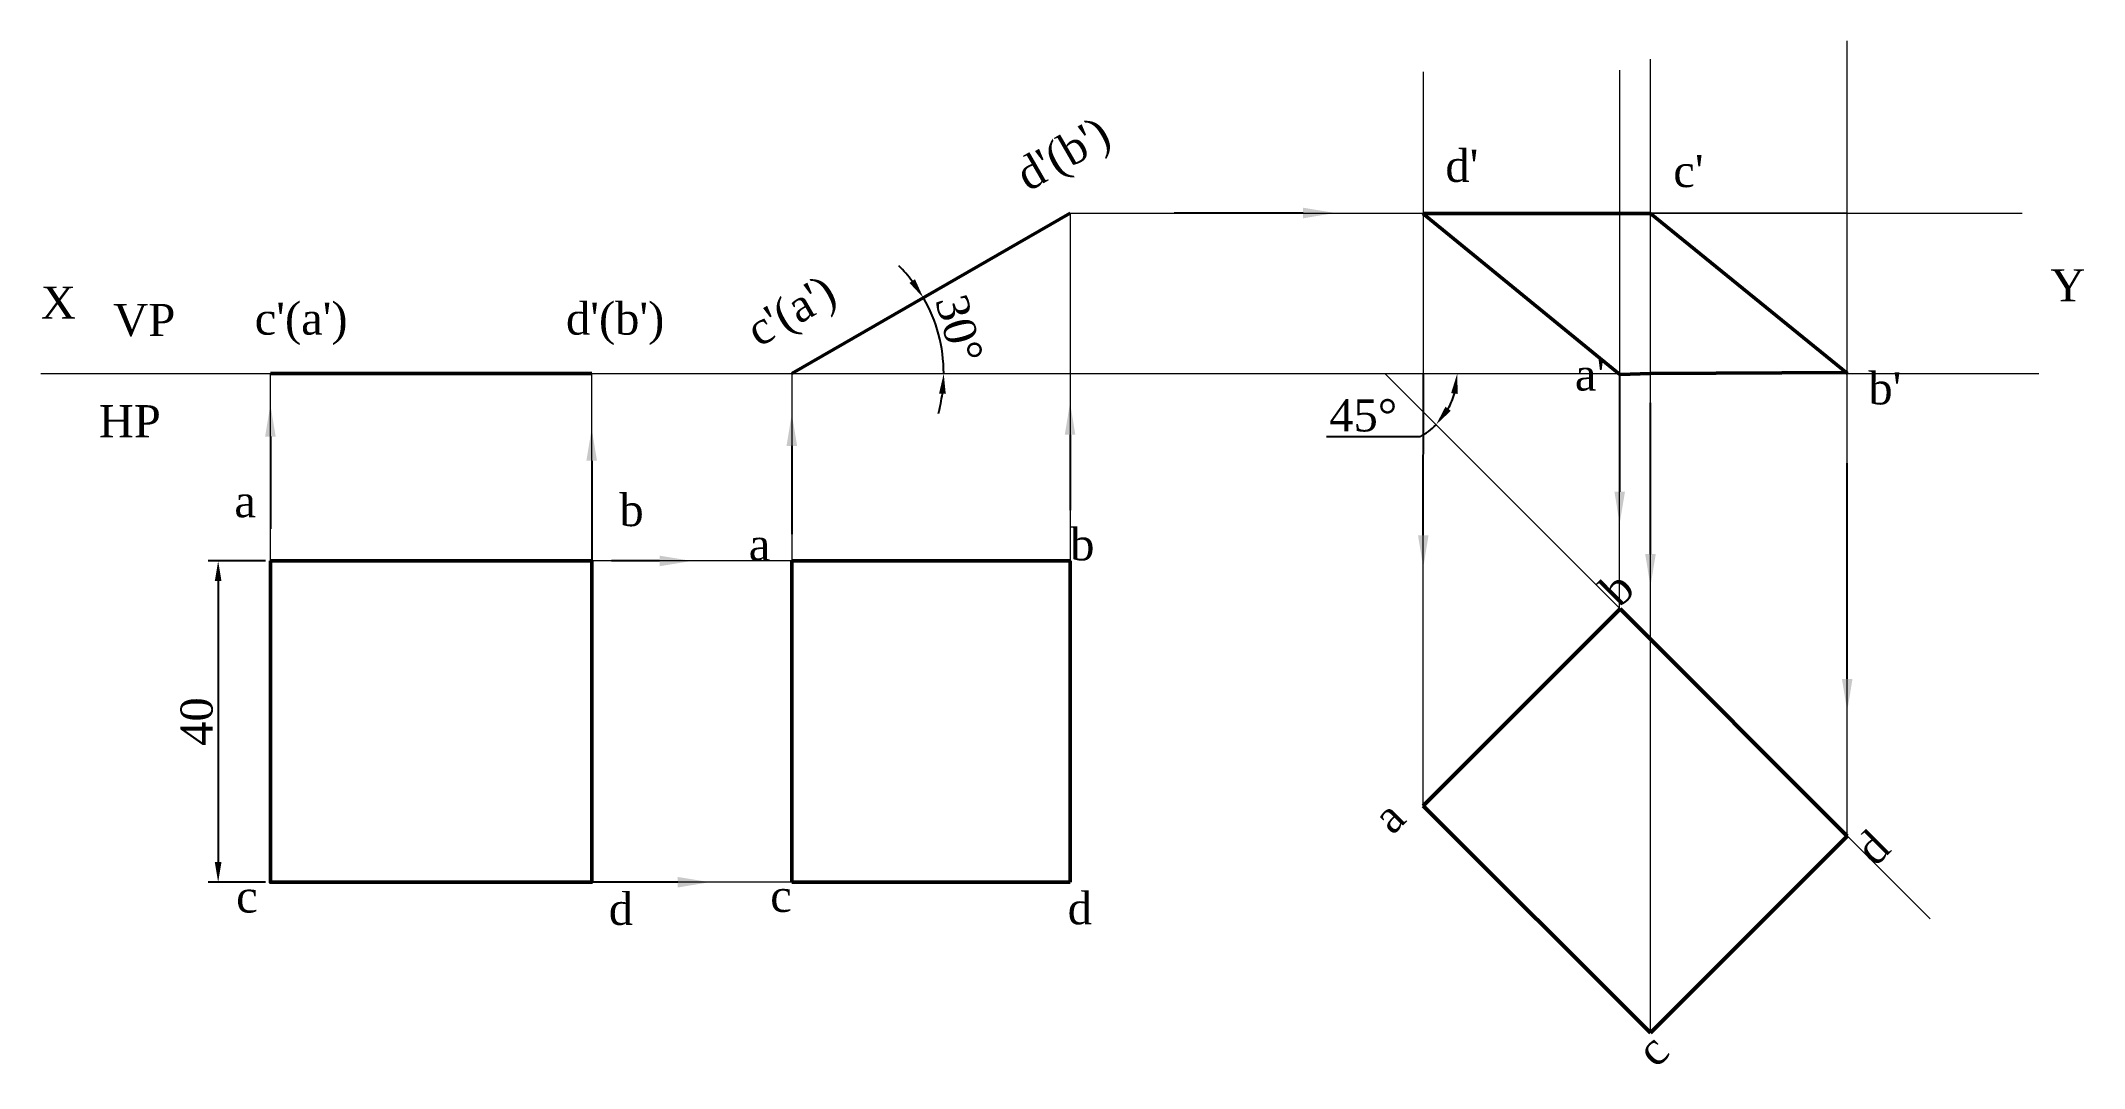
# Paper-space layout 'Layout17' of a CAD drawing. Header units: millimetres. Extents: x 16 to 271, y 7 to 135.
import ezdxf
from ezdxf import colors
from ezdxf.entities.mleader import LeaderData, LeaderLine
from ezdxf.math import Vec2, Vec3

# ---------------------------------------------------------------- set-up
doc = ezdxf.new("R2010")
doc.units = ezdxf.units.MM
for name, color, linetype, lineweight in [('PROJECTION_LINE', 250, 'Continuous', 5), ('VISIBLE_LINE', 170, 'Continuous', 50), ('XY LINE', 1, 'Continuous', 15)]:
    doc.layers.add(name, color=color, linetype=linetype, lineweight=lineweight)
doc.styles.get("Standard").update_dxf_attribs({"font": 'times.ttf', "height": 4})
doc.dimstyles.new('ISO-25', dxfattribs={"dimtxt": 4, "dimasz": 2.5, "dimexe": 1.25, "dimexo": 0.625, "dimtad": 1, "dimtoh": 1, "dimtxsty": 'Standard', "dimcen": 2.5, "dimadec": 0, "dimazin": 0, "dimtfac": 1, "dimtmove": 0, "dimatfit": 3, "dimfxl": 1, "dimarcsym": 0})

# ---------------------------------------------------------------- blocks, each defined once
blk = doc.blocks.new('*D100')
at = {"layer": 'Defpoints', "color": 0, "transparency": 16777216}
for p in [(44.82, 70.51), (38.32, 30.51), (44.82, 30.51)]:
    blk.add_point(p, dxfattribs=at)
at = {"layer": 'VISIBLE_LINE', "color": 0, "lineweight": -2, "transparency": 16777216}
for p, q in [((44.2, 70.51), (37.07, 70.51)), ((38.32, 68.01), (38.32, 33.01)), ((44.2, 30.51), (37.07, 30.51))]:
    blk.add_line(p, q, dxfattribs=at)
at = {"layer": 'VISIBLE_LINE', "color": 0, "transparency": 16777216}
for points in [[(37.9, 68.01), (38.73, 68.01), (38.32, 70.51)], [(37.9, 33.01), (38.73, 33.01), (38.32, 30.51)]]:
    blk.add_solid(points, dxfattribs=at)
at = {"layer": 'VISIBLE_LINE', "color": 0, "transparency": 16777216, "insert": (35.66, 50.51), "char_height": 4, "attachment_point": 5, "rotation": 90}
blk.add_mtext('40', dxfattribs=at)
blk = doc.blocks.new('*D103')
at = {"layer": 'Defpoints', "color": 0, "transparency": 16777216}
for p in [(16.25, 93.83), (183.57, 93.83), (264.98, 93.83), (192.27, 91.5), (251.46, 25.94)]:
    blk.add_point(p, dxfattribs=at)
at = {"layer": 'PROJECTION_LINE', "color": 0, "lineweight": -2, "transparency": 16777216}
blk.add_line((187.94, 85.95), (176.32, 85.95), dxfattribs=at)
for start, end in [(330.9475, 344.0525), (299.0525, 315)]:
    blk.add_arc((183.57, 93.83), 9.01, start, end, dxfattribs=at)
at = {"layer": 'PROJECTION_LINE', "color": 0, "transparency": 16777216}
for points in [[(191.82, 91.41), (192.64, 91.3), (192.58, 93.83)], [(191.78, 89.2), (191.11, 89.71), (189.94, 87.46)]]:
    blk.add_solid(points, dxfattribs=at)
at = {"layer": 'PROJECTION_LINE', "color": 0, "transparency": 16777216, "insert": (180.88, 88.61), "char_height": 4, "attachment_point": 5}
blk.add_mtext('45°', dxfattribs=at)
blk = doc.blocks.new('*D104')
at = {"layer": 'Defpoints', "color": 0, "transparency": 16777216}
for p in [(144.38, 113.83), (128.36, 97.11), (16.25, 93.83), (109.74, 93.83), (264.98, 93.83)]:
    blk.add_point(p, dxfattribs=at)
at = {"layer": 'PROJECTION_LINE', "color": 0, "lineweight": -2, "transparency": 16777216}
for start, end in [(37.5809, 45.1618), (0, 30), (344.8382, 352.4191)]:
    blk.add_arc((109.74, 93.83), 18.91, start, end, dxfattribs=at)
at = {"layer": 'PROJECTION_LINE', "color": 0, "transparency": 16777216}
for points in [[(125.07, 105.59), (124.38, 105.13), (126.11, 103.28)], [(128.07, 91.36), (128.9, 91.31), (128.65, 93.83)]]:
    blk.add_solid(points, dxfattribs=at)
at = {"layer": 'PROJECTION_LINE', "color": 0, "transparency": 16777216, "insert": (130.57, 99.41), "char_height": 4, "attachment_point": 5, "rotation": 285}
blk.add_mtext('30°', dxfattribs=at)

psp = doc.layouts.new('Layout17')

# ---------------------------------------------------------------- linework, layer by layer
at = {"layer": 'PROJECTION_LINE'}
for p, q in [((241.114, 93.788), (241.114, 135.264)), ((216.631, 93.832), (216.631, 132.982)), ((188.36, 93.819), (188.36, 131.398)), ((212.805, 93.826), (212.805, 131.619)), ((144.379, 113.83), (144.379, 30.509)), ((144.379, 113.83), (262.894, 113.83)), ((241.133, 113.83), (212.801, 113.83)), ((44.822, 70.509), (44.822, 93.83)), ((84.822, 70.509), (84.822, 93.83)), ((109.738, 93.83), (109.738, 70.509)), ((183.567, 93.83), (251.462, 25.935)), ((188.353, 40.034), (188.353, 93.83)), ((212.801, 64.529), (212.801, 93.83)), ((216.638, 11.75), (216.638, 93.83)), ((241.133, 36.244), (241.133, 93.83)), ((109.738, 70.509), (84.822, 70.509)), ((144.379, 30.509), (84.822, 30.509))]:
    psp.add_line(p, q, dxfattribs=at)
at = {"layer": 'VISIBLE_LINE'}
for p, q in [((109.738, 93.83), (144.379, 113.83)), ((212.832, 93.719), (188.318, 113.769)), ((188.318, 113.769), (216.642, 113.769)), ((216.642, 113.769), (241.155, 93.846)), ((44.822, 93.83), (84.822, 93.83)), ((216.642, 93.846), (212.832, 93.719)), ((241.155, 93.973), (216.642, 93.846)), ((109.738, 70.509), (144.379, 70.509)), ((109.738, 30.509), (109.738, 70.509)), ((144.379, 70.509), (144.379, 30.509)), ((188.353, 40.034), (212.848, 64.529)), ((212.848, 64.529), (241.133, 36.244)), ((216.638, 11.75), (188.353, 40.034)), ((241.133, 36.244), (216.638, 11.75)), ((144.379, 30.509), (109.738, 30.509))]:
    psp.add_line(p, q, dxfattribs=at)
psp.add_lwpolyline([(44.822, 70.509), (44.822, 30.509), (84.822, 30.509), (84.822, 70.509)], close=True, dxfattribs=at)
at = {"layer": 'XY LINE'}
psp.add_line((16.245, 93.83), (264.977, 93.83), dxfattribs=at)

# ---------------------------------------------------------------- texts
at = {"layer": 'PROJECTION_LINE'}
for s, p in [('X', (16.245, 100.673)), ('Y', (266.418, 102.834)), ('VP', (25.257, 98.512)), ('HP', (23.455, 85.907))]:
    psp.add_text(s, height=4, dxfattribs=at).set_placement(p)
at = {"layer": 'VISIBLE_LINE'}
for s, rotation, p in [("c'(a')                  d'(b')", 30, (105.617, 97.059)), ('b', 45, (212.801, 64.596)), ('a', 45, (184.523, 36.28)), ('d', 45, (244.627, 32.331)), ('c', 45, (217.35, 7.239))]:
    psp.add_text(s, height=4, rotation=rotation, dxfattribs=at).set_placement(p)
for s, p in [("d'", (191.108, 117.707)), ("c'", (219.482, 117.063)), ("c'(a')                  d'(b')", (42.867, 98.687)), ("a'", (207.229, 91.722)), ("b'", (243.771, 90.004)), ('b', (88.277, 74.851)), ('a', (40.337, 75.955)), ('b', (144.394, 70.59)), ('a', (104.375, 70.564)), ('c', (40.558, 26.736)), ('d', (86.951, 25.191)), ('c', (107.052, 26.816)), ('d', (144.083, 25.271))]:
    psp.add_text(s, height=4, dxfattribs=at).set_placement(p)

# ---------------------------------------------------------------- dimensions: what is measured, and where the dimension line sits
at = {"layer": 'PROJECTION_LINE'}
for base, line1, line2, picture, middle in [((128.36, 97.114), ((16.245, 93.83), (264.977, 93.83)), ((109.738, 93.83), (144.379, 113.83)), '*D104', (130.572, 99.413)), ((192.271, 91.498), ((183.567, 93.83), (251.462, 25.935)), ((16.245, 93.83), (264.977, 93.83)), '*D103', (180.883, 88.613))]:
    dim = psp.add_angular_dim_2l(base=base, line1=line1, line2=line2, dimstyle='ISO-25', dxfattribs=at)
    dim.commit()
    dim.dimension.update_dxf_attribs({"geometry": picture, "text_midpoint": middle})
at = {"layer": 'VISIBLE_LINE'}
dim = psp.add_linear_dim(base=(38.318, 30.509), p1=(44.822, 70.509), p2=(44.822, 30.509), angle=90, dimstyle='ISO-25', dxfattribs=at)
dim.commit()
dim.dimension.update_dxf_attribs({"geometry": '*D100', "text_midpoint": (35.658, 50.509)})

# ---------------------------------------------------------------- leaders
at = {"layer": 'PROJECTION_LINE'}
ml = psp.add_multileader_mtext('Standard', dxfattribs=at)
ml.set_content('')
ml.set_leader_properties()
ml.build(insert=Vec2(0, 0))
ml.multileader.update_dxf_attribs({"has_dogleg": 0})
ctx = ml.context
ctx.base_point, ctx.plane_origin = Vec3(173.358, 113.898), Vec3(177.399, 113.83)
notes = []
notes.append((ctx, [(0, (1, 1, 0), (165.358, 113.83), (-1, 0), 8, [(0, [(177.399, 113.83)], 0, [])])]))
ctx.mtext, ml.multileader.dxf.content_type = None, 0
ml = psp.add_multileader_mtext('Standard', dxfattribs=at)
ml.set_content('')
ml.set_leader_properties()
ml.build(insert=Vec2(0, 0))
ml.multileader.update_dxf_attribs({"has_dogleg": 0})
ctx = ml.context
ctx.base_point, ctx.plane_origin = Vec3(188.233, 93.819), Vec3(188.353, 69.716)
notes.append((ctx, [(0, (1, 1, 0), (180.36, 93.819), (1, 0), 8, [(0, [(188.353, 69.716)], 0, [])])]))
ctx.mtext, ml.multileader.dxf.content_type = None, 0
ml = psp.add_multileader_mtext('Standard', dxfattribs=at)
ml.set_content('')
ml.set_leader_properties()
ml.build(insert=Vec2(0, 0))
ml.multileader.update_dxf_attribs({"has_dogleg": 0})
ctx = ml.context
ctx.base_point, ctx.plane_origin = Vec3(213.339, 93.719), Vec3(212.801, 75.134)
notes.append((ctx, [(0, (1, 1, 0), (204.832, 93.719), (1, 0), 8, [(0, [(212.801, 75.134)], 0, [])])]))
ctx.mtext, ml.multileader.dxf.content_type = None, 0
ml = psp.add_multileader_mtext('Standard', dxfattribs=at)
ml.set_content('')
ml.set_leader_properties()
ml.build(insert=Vec2(0, 0))
ml.multileader.update_dxf_attribs({"has_dogleg": 0})
ctx = ml.context
ctx.base_point, ctx.plane_origin = Vec3(60.88, 74.527), Vec3(44.822, 89.994)
notes.append((ctx, [(0, (1, 1, 0), (52.822, 74.527), (-1, 0), 8, [(0, [(44.822, 89.994)], 0, [])])]))
ctx.mtext, ml.multileader.dxf.content_type = None, 0
ml = psp.add_multileader_mtext('Standard', dxfattribs=at)
ml.set_content('')
ml.set_leader_properties()
ml.build(insert=Vec2(0, 0))
ml.multileader.update_dxf_attribs({"has_dogleg": 0})
ctx = ml.context
ctx.base_point, ctx.plane_origin = Vec3(160.865, 76.836), Vec3(144.379, 90.225)
notes.append((ctx, [(0, (1, 1, 0), (152.379, 76.836), (-1, 0), 8, [(0, [(144.379, 90.225)], 0, [])])]))
ctx.mtext, ml.multileader.dxf.content_type = None, 0
ml = psp.add_multileader_mtext('Standard', dxfattribs=at)
ml.set_content('')
ml.set_leader_properties()
ml.build(insert=Vec2(0, 0))
ml.multileader.update_dxf_attribs({"has_dogleg": 0})
ctx = ml.context
ctx.base_point, ctx.plane_origin = Vec3(232.03, 90.208), Vec3(216.638, 67.361)
notes.append((ctx, [(0, (1, 1, 0), (224.638, 90.208), (-1, 0), 8, [(0, [(216.638, 67.361)], 0, [])])]))
ctx.mtext, ml.multileader.dxf.content_type = None, 0
ml = psp.add_multileader_mtext('Standard', dxfattribs=at)
ml.set_content('')
ml.set_leader_properties()
ml.build(insert=Vec2(0, 0))
ml.multileader.update_dxf_attribs({"has_dogleg": 0})
ctx = ml.context
ctx.base_point, ctx.plane_origin = Vec3(84.442, 70.509), Vec3(84.822, 86.993)
notes.append((ctx, [(0, (1, 1, 0), (76.822, 70.509), (1, 0), 8, [(0, [(84.822, 86.993)], 0, [])])]))
ctx.mtext, ml.multileader.dxf.content_type = None, 0
ml = psp.add_multileader_mtext('Standard', dxfattribs=at)
ml.set_content('')
ml.set_leader_properties()
ml.build(insert=Vec2(0, 0))
ml.multileader.update_dxf_attribs({"has_dogleg": 0})
ctx = ml.context
ctx.base_point, ctx.plane_origin = Vec3(125.551, 73.835), Vec3(109.738, 88.84)
notes.append((ctx, [(0, (1, 1, 0), (117.738, 73.835), (-1, 0), 8, [(0, [(109.738, 88.84)], 0, [])])]))
ctx.mtext, ml.multileader.dxf.content_type = None, 0
ml = psp.add_multileader_mtext('Standard', dxfattribs=at)
ml.set_content('')
ml.set_leader_properties()
ml.build(insert=Vec2(0, 0))
ml.multileader.update_dxf_attribs({"has_dogleg": 0})
ctx = ml.context
ctx.base_point, ctx.plane_origin = Vec3(257.679, 82.671), Vec3(241.133, 51.815)
notes.append((ctx, [(0, (1, 1, 0), (249.133, 82.671), (-1, 0), 8, [(0, [(241.133, 51.815)], 0, [])])]))
ctx.mtext, ml.multileader.dxf.content_type = None, 0
ml = psp.add_multileader_mtext('Standard', dxfattribs=at)
ml.set_content('')
ml.set_leader_properties()
ml.build(insert=Vec2(0, 0))
ml.multileader.update_dxf_attribs({"has_dogleg": 0})
ctx = ml.context
ctx.base_point, ctx.plane_origin = Vec3(102.188, 70.416), Vec3(97.28, 70.509)
notes.append((ctx, [(0, (1, 1, 0), (95.281, 70.509), (-1, 0), 8, [(0, [(97.28, 70.509)], 0, [])])]))
ctx.mtext, ml.multileader.dxf.content_type = None, 0
ml = psp.add_multileader_mtext('Standard', dxfattribs=at)
ml.set_content('')
ml.set_leader_properties()
ml.build(insert=Vec2(0, 0))
ml.multileader.update_dxf_attribs({"has_dogleg": 0})
ctx = ml.context
ctx.base_point, ctx.plane_origin = Vec3(94.5, 30.121), Vec3(99.528, 30.509)
notes.append((ctx, [(0, (1, 1, 0), (86.5, 30.509), (-1, 0), 8, [(0, [(99.528, 30.509)], 0, [])])]))
ctx.mtext, ml.multileader.dxf.content_type = None, 0
for ctx, leaders in notes:
    for number, flags, end, landing, length, lines in leaders:
        leader = LeaderData()
        leader.index, (leader.has_last_leader_line, leader.has_dogleg_vector, leader.attachment_direction) = number, flags
        leader.last_leader_point, leader.dogleg_vector, leader.dogleg_length = Vec3(end), Vec3(landing), length
        for number, points, colour, breaks in lines:
            line = LeaderLine()
            line.index, line.vertices, line.color, line.breaks = number, Vec3.list(points), colors.encode_raw_color(colour), breaks
            leader.lines.append(line)
        ctx.leaders.append(leader)

doc.saveas('drawing.dxf')
